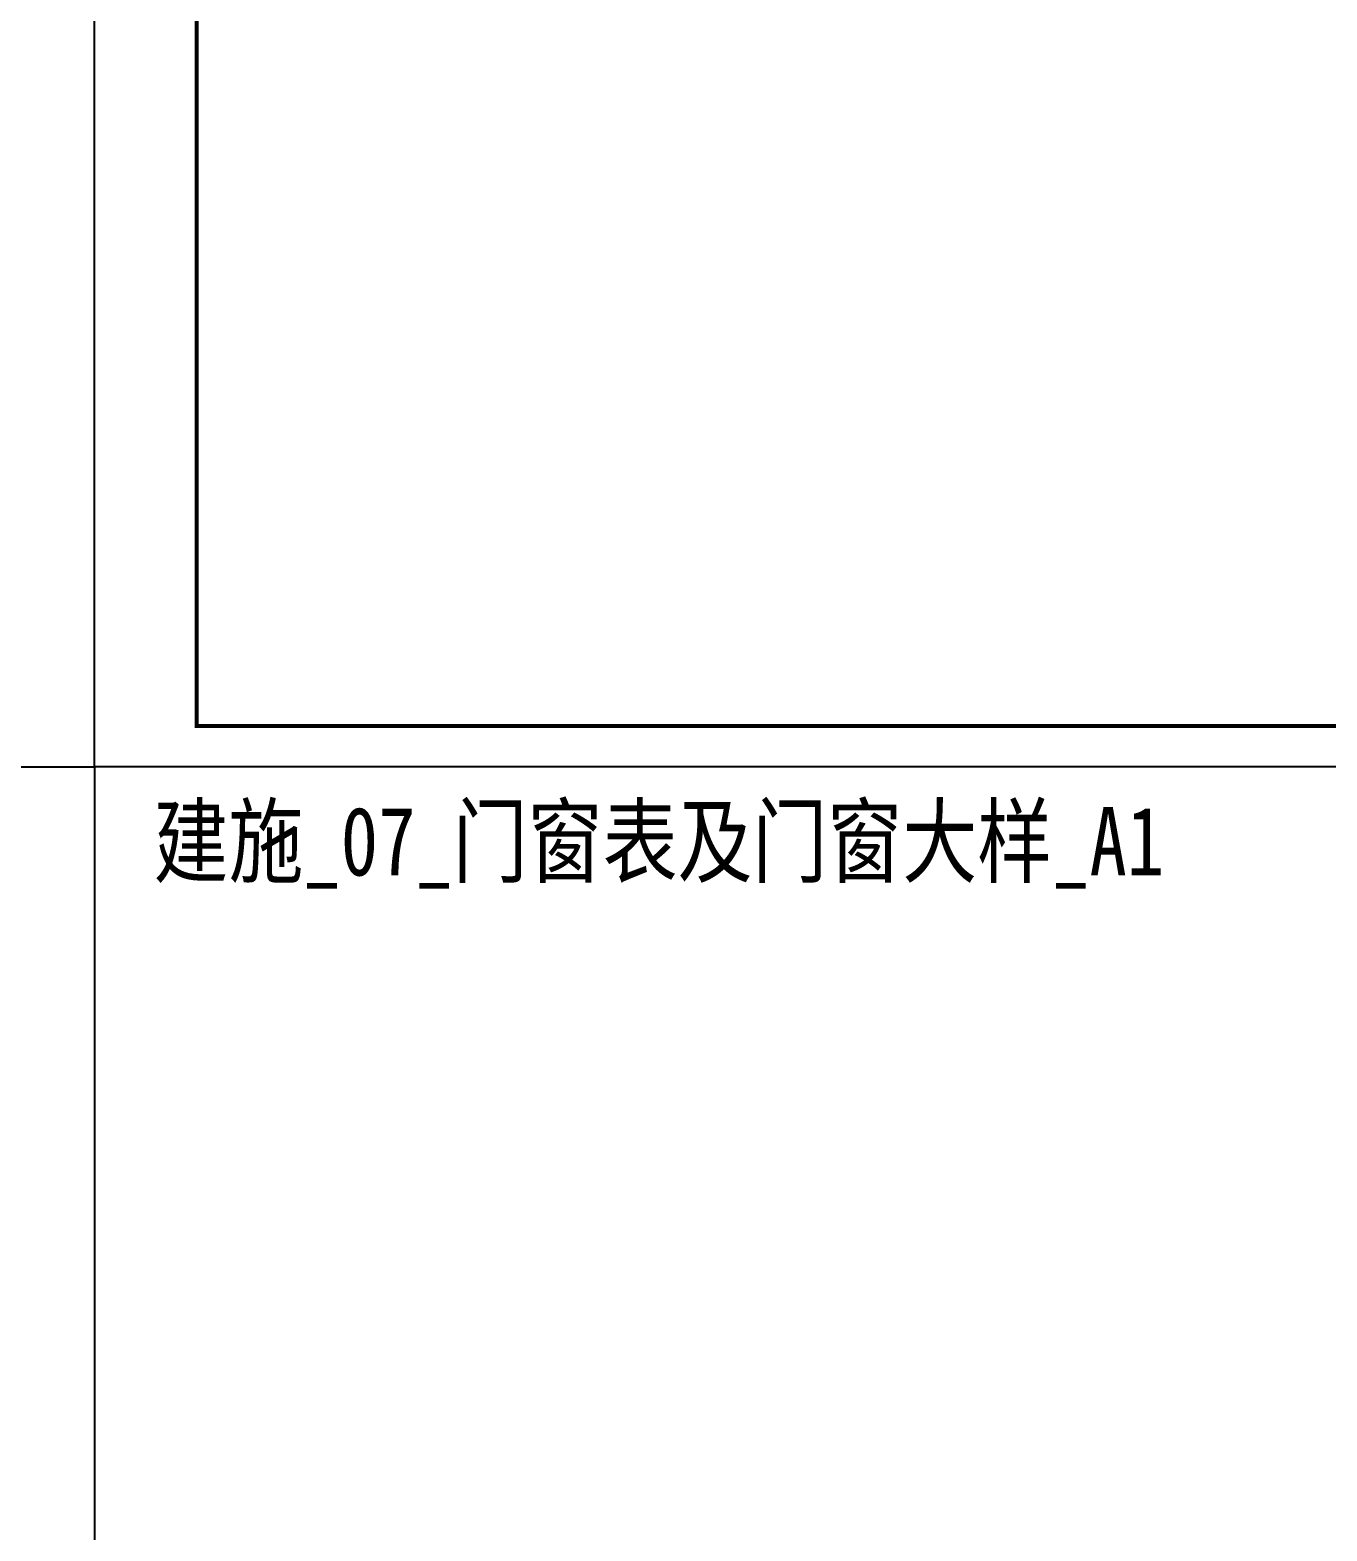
# Model space of a CAD drawing. Extents: x 27938 to 725830, y -209821 to 1628073.
# Drawn here: x 259422 to 275313, y 787509 to 805904 of the extents above; entities that cross this region are included whole.
import ezdxf
from ezdxf.xclip import XClip

# ---------------------------------------------------------------- set-up
doc = ezdxf.new("R2010")
doc.units = 0
doc.header["$LTSCALE"] = 1000
doc.header["$MEASUREMENT"] = 0
doc.header["$XCLIPFRAME"] = 0
doc.linetypes.add('DOTE', pattern=[2.42, 2, -0.2, 0.02, -0.2])
doc.layers.add('DOTE', color=19, linetype='DOTE', lineweight=9)
for name, color, linetype in [('text', 7, 'Continuous'), ('图框', 140, 'Continuous'), ('导图字', 7, 'Continuous')]:
    doc.layers.add(name, color=color, linetype=linetype)
doc.layers.add('yichutu', color=7, linetype='Continuous', true_color=0xffffff, plot=False)
doc.styles.add('黑体', font='')
doc.styles.get('黑体').set_extended_font_data('SimHei')

# ---------------------------------------------------------------- blocks, each defined once
blk = doc.blocks.new('yct-841-594-84100-59399.9999999999-100-1000.0')
at = {"layer": 'yichutu', "color": 7, "true_color": 0xffffff}
blk.add_lwpolyline([(0, 0), (0, 59400), (84100, 59400), (84100, 0)], close=True, dxfattribs=at)
blk = doc.blocks.new('A$C74D73064')
at = {"layer": 'DOTE', "color": 5}
blk.add_line((27280, 93137), (27280, 8149), dxfattribs=at)
blk = doc.blocks.new('A$C4D993397')
at = {"layer": '图框'}
blk.add_lwpolyline([(0, 0), (42050, 0), (42050, -29700), (0, -29700)], close=True, dxfattribs=at)
blk.add_lwpolyline([(0, 0), (42050, 0), (42050, -29700), (0, -29700)], close=True, dxfattribs=at)
at = {"layer": '图框', "const_width": 50}
blk.add_lwpolyline([(41550, -29200), (41550, -500), (1250, -500), (1250, -29200)], close=True, dxfattribs=at)

msp = doc.modelspace()

# ---------------------------------------------------------------- linework, layer by layer
at = {"layer": 'text', "color": 2}
msp.add_lwpolyline([(260214.1, 779065.3), (229214.1, 779065.3), (229214.1, 796873.7), (260214.1, 796873.7)], close=True, dxfattribs=at)

# ---------------------------------------------------------------- block references
msp.add_blockref('A$C4D993397', (260214.1, 826573.7))
ref = msp.add_blockref('A$C74D73064', (246201.4, 728067.2))
XClip(ref).set_block_clipping_path([(23915.1558944168, 10062.7136952124), (82715.155894421, 29062.7137029403)])
at = {"layer": 'yichutu', "xscale": 0.5, "yscale": 0.5, "zscale": 0.5}
msp.add_blockref('yct-841-594-84100-59399.9999999999-100-1000.0', (260214.1, 796873.7), dxfattribs=at)

# ---------------------------------------------------------------- texts
at = {"layer": '导图字', "color": 1, "style": '黑体', "width": 0.8}
msp.add_text('建施_07_门窗表及门窗大样_A1', height=841.181, dxfattribs=at).set_placement((260935.7, 795542))

doc.saveas('drawing.dxf')
